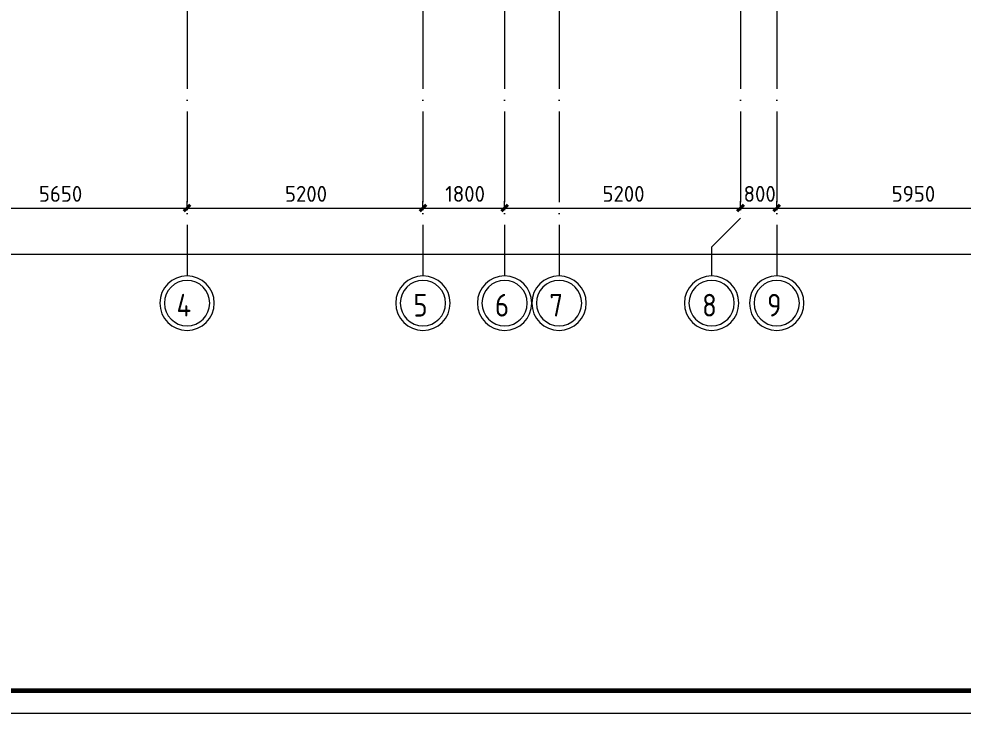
# Model space of a CAD drawing. Header units: millimetres. Extents: x -695119 to 412940, y -249585 to 622758.
# Drawn here: x 270283 to 291100, y 37045 to 52354 of the extents above; entities that cross this region are included whole.
import ezdxf

# ---------------------------------------------------------------- set-up
doc = ezdxf.new("R2010")
doc.units = ezdxf.units.MM
doc.linetypes.add('ADSK_Линия сетки', pattern=[25, 20, -2.5, 0, -2.5])
for name, color, linetype, lineweight in [('Оси', 252, 'Continuous', 9), ('ОФ_рамка', 8, 'Continuous', 60), ('Размеры', 7, 'Continuous', 9)]:
    doc.layers.add(name, color=color, linetype=linetype, lineweight=lineweight)
doc.styles.add('GOST Common_1', font='', dxfattribs={"height": 250})
doc.styles.add('GOST Common_3', font='', dxfattribs={"height": 3.5})
doc.styles.get('GOST Common_1').set_extended_font_data('GOST type B')
doc.styles.get('GOST Common_3').set_extended_font_data('GOST type B')

# ---------------------------------------------------------------- blocks, each defined once
blk = doc.blocks.new('А0')
at = {"layer": 'ОФ_рамка', "color": 0, "linetype": 'Continuous', "ltscale": 100}
blk.add_lwpolyline([(224168, -393217), (340568, -393217)], dxfattribs=at)
at = {"layer": 'ОФ_рамка', "color": 0, "linetype": 'Continuous', "lineweight": 5, "ltscale": 100}
blk.add_lwpolyline([(222168, -393717), (341068, -393717)], dxfattribs=at)
blk = doc.blocks.new('план 2 этажа')
at = {"layer": 'Оси', "color": 251, "linetype": 'ADSK_Линия сетки', "ltscale": 100, "true_color": 0x636466}
for p, q in [((273991, 77812), (273991, 46686)), ((279191, 77812), (279191, 46686)), ((280991, 77812), (280991, 46686)), ((282191, 77812), (282191, 46686)), ((286191, 77812), (286191, 47956)), ((286991, 77812), (286991, 46686))]:
    blk.add_line(p, q, dxfattribs=at)
at = {"layer": 'Оси', "color": 251, "ltscale": 100, "true_color": 0x636466}
for p, q in [((286191, 47956), (285556, 47321)), ((285556, 47321), (285556, 46686))]:
    blk.add_line(p, q, dxfattribs=at)
at = {"layer": 'Оси', "color": 251, "lineweight": 20, "true_color": 0x636466}
for centre, radius, start, end in [((273991, 46086), 600, 0, 180), ((279191, 46086), 600, 0, 180), ((280991, 46086), 600, 0, 180), ((282191, 46086), 600, 0, 180), ((285556, 46086), 600, 0, 180), ((286991, 46086), 600, 0, 180), ((273991, 46086), 500, 0, 180), ((279191, 46086), 500, 0, 180), ((280991, 46086), 500, 0, 180), ((282191, 46086), 500, 0, 180), ((285556, 46086), 500, 0, 180), ((286991, 46086), 500, 0, 180), ((273991, 46086), 600, 180, 0), ((273991, 46086), 500, 180, 0), ((279191, 46086), 600, 180, 0), ((279191, 46086), 500, 180, 0), ((280991, 46086), 600, 180, 0), ((280991, 46086), 500, 180, 0), ((282191, 46086), 600, 180, 0), ((282191, 46086), 500, 180, 0), ((285556, 46086), 600, 180, 0), ((285556, 46086), 500, 180, 0), ((286991, 46086), 600, 180, 0), ((286991, 46086), 500, 180, 0)]:
    blk.add_arc(centre, radius, start, end, dxfattribs=at)
at = {"layer": 'Размеры', "color": 251, "lineweight": 20, "true_color": 0x636466}
for p, q in [((273991, 48183), (273991, 48333)), ((273991, 48183), (273991, 48333)), ((279191, 48183), (279191, 48333)), ((279191, 48183), (279191, 48333)), ((280991, 48183), (280991, 48333)), ((280991, 48183), (280991, 48333)), ((286191, 48183), (286191, 48333)), ((286191, 48183), (286191, 48333)), ((286991, 48183), (286991, 48333)), ((286991, 48183), (286991, 48333)), ((268341, 48183), (273991, 48183)), ((273991, 48183), (273991, 48133)), ((273991, 48183), (279191, 48183)), ((273991, 48183), (273991, 48133)), ((279191, 48183), (279191, 48133)), ((279191, 48183), (280991, 48183)), ((279191, 48183), (279191, 48133)), ((280991, 48183), (280991, 48133)), ((280991, 48183), (286191, 48183)), ((280991, 48183), (280991, 48133)), ((286191, 48183), (286191, 48133)), ((286191, 48183), (286991, 48183)), ((286191, 48183), (286191, 48133)), ((286991, 48183), (286991, 48133)), ((286991, 48183), (292941, 48183)), ((286991, 48183), (286991, 48133)), ((262041, 47165), (329941, 47165))]:
    blk.add_line(p, q, dxfattribs=at)
at = {"layer": 'Размеры', "color": 251, "lineweight": 40, "true_color": 0x636466}
for p, q in [((273991, 48183), (273920, 48112)), ((273991, 48183), (273920, 48112)), ((273991, 48183), (274062, 48254)), ((273991, 48183), (274062, 48254)), ((279191, 48183), (279120, 48112)), ((279191, 48183), (279120, 48112)), ((279191, 48183), (279262, 48254)), ((279191, 48183), (279262, 48254)), ((280991, 48183), (280920, 48112)), ((280991, 48183), (280920, 48112)), ((280991, 48183), (281062, 48254)), ((280991, 48183), (281062, 48254)), ((286191, 48183), (286120, 48112)), ((286191, 48183), (286120, 48112)), ((286191, 48183), (286262, 48254)), ((286191, 48183), (286262, 48254)), ((286991, 48183), (286920, 48112)), ((286991, 48183), (286920, 48112)), ((286991, 48183), (287062, 48254)), ((286991, 48183), (287062, 48254))]:
    blk.add_line(p, q, dxfattribs=at)
at = {"layer": 'Оси', "color": 251, "true_color": 0x636466, "style": 'GOST Common_1', "width": 0.9}
for s, p in [('4', (273759, 45790)), ('5', (278980, 45790)), ('6', (280780, 45790)), ('7', (281978, 45790)), ('8', (285345, 45790)), ('9', (286780, 45790))]:
    blk.add_text(s, height=500, dxfattribs=at).set_placement(p)
at = {"layer": 'Размеры', "color": 251, "lineweight": 20, "true_color": 0x636466, "char_height": 350, "attachment_point": 1, "line_spacing_factor": 1.022761, "style": 'GOST Common_3'}
for s, insert, width in [('5650', (270724, 48670), 1059.58), ('5200', (276149, 48670), 1059.58), ('1800', (279682, 48670), 980.83), ('5200', (283149, 48670), 1059.58), ('800', (286260, 48670), 794.69), ('5950', (289524, 48670), 1059.58)]:
    blk.add_mtext(s, dxfattribs=dict(at, insert=insert, width=width))

msp = doc.modelspace()

# ---------------------------------------------------------------- block references
msp.add_blockref('план 2 этажа', (0, 0))
at = {"layer": 'ОФ_рамка', "color": 0, "lineweight": -2}
msp.add_blockref('А0', (18047.034, 430761.986), dxfattribs=at)

doc.saveas('drawing.dxf')
